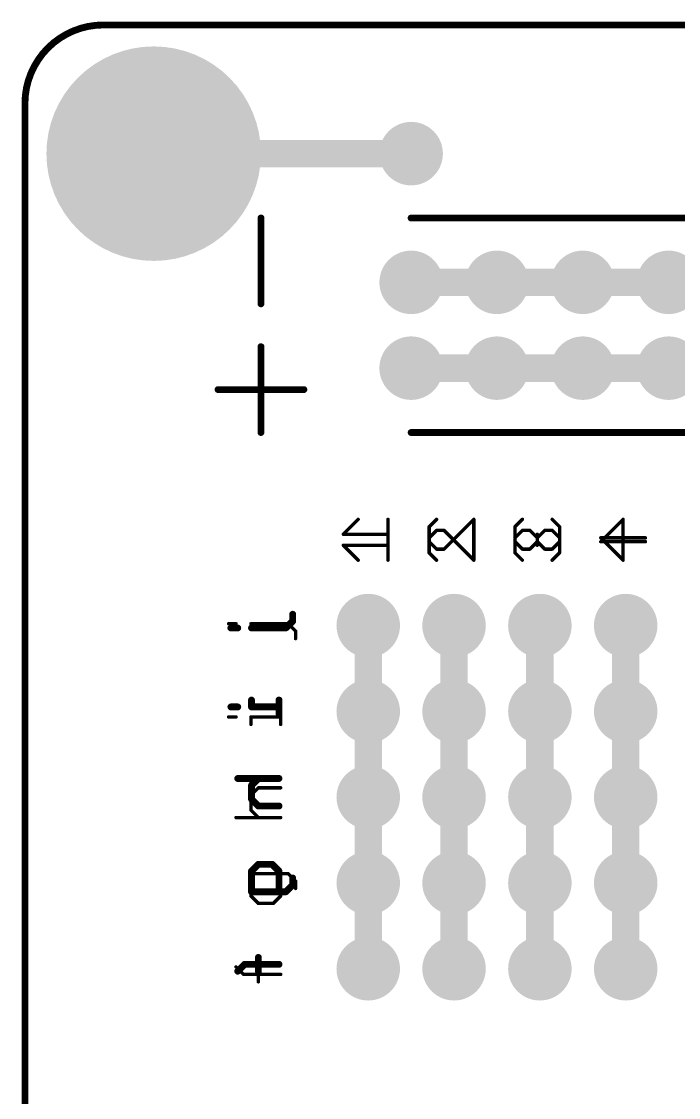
# Model space of a CAD drawing. Extents: x -0.1 to 94.1, y -0.1 to 63.6.
# Drawn here: x -0.1 to 19.34, y 31.75 to 63.6 of the extents above; entities that cross this region are included whole.
import ezdxf

# ---------------------------------------------------------------- set-up
doc = ezdxf.new("R2010")
doc.units = 0
for name, color, linetype in [('16', 132, 'CONTINUOUS'), ('17', 110, 'CONTINUOUS'), ('20', 53, 'CONTINUOUS'), ('21', 41, 'CONTINUOUS'), ('22', 40, 'CONTINUOUS'), ('51', 53, 'CONTINUOUS')]:
    doc.layers.add(name, color=color, linetype=linetype)

# ---------------------------------------------------------------- blocks, each defined once
blk = doc.blocks.new('RECT')
blk.add_solid([(-0.5, -0.5), (0.5, -0.5), (-0.5, 0.5), (0.5, 0.5)])
blk = doc.blocks.new('ROUNDP')
at = {"const_width": 0.5}
blk.add_lwpolyline([(0, -0.25, 1), (0, 0.25, 1), (0, -0.25)], format="xyb", dxfattribs=at)

msp = doc.modelspace()

# ---------------------------------------------------------------- linework, layer by layer
at = {"layer": '16', "const_width": 0.8128}
for points in [[(11.43, 59.69), (3.81, 59.69)], [(11.43, 55.88), (13.97, 55.88)], [(13.97, 55.88), (16.51, 55.88)], [(16.51, 55.88), (19.05, 55.88)], [(19.05, 55.88), (21.59, 55.88)], [(11.43, 53.34), (13.97, 53.34)], [(13.97, 53.34), (16.51, 53.34)], [(16.51, 53.34), (19.05, 53.34)], [(19.05, 53.34), (21.59, 53.34)], [(10.16, 45.72), (10.16, 43.18)], [(12.7, 43.18), (12.7, 45.72)], [(15.24, 45.72), (15.24, 43.18)], [(17.78, 43.18), (17.78, 45.72)], [(10.16, 43.18), (10.16, 40.64)], [(12.7, 40.64), (12.7, 43.18)], [(15.24, 43.18), (15.24, 40.64)], [(17.78, 40.64), (17.78, 43.18)], [(10.16, 40.64), (10.16, 38.1)], [(12.7, 38.1), (12.7, 40.64)], [(15.24, 40.64), (15.24, 38.1)], [(17.78, 38.1), (17.78, 40.64)], [(10.16, 38.1), (10.16, 35.56)], [(12.7, 35.56), (12.7, 38.1)], [(15.24, 38.1), (15.24, 35.56)], [(17.78, 35.56), (17.78, 38.1)]]:
    msp.add_lwpolyline(points, dxfattribs=at)
at = {"layer": '16', "const_width": 0.4064}
for points in [[(3.81, 59.8932, 1), (3.81, 59.4868)], [(11.43, 59.4868, 1), (11.43, 59.8932)], [(11.43, 56.0832, 1), (11.43, 55.6768)], [(13.97, 56.0832, 1), (13.97, 55.6768)], [(13.97, 55.6768, 1), (13.97, 56.0832)], [(16.51, 56.0832, 1), (16.51, 55.6768)], [(16.51, 55.6768, 1), (16.51, 56.0832)], [(19.05, 56.0832, 1), (19.05, 55.6768)], [(19.05, 55.6768, 1), (19.05, 56.0832)], [(11.43, 53.5432, 1), (11.43, 53.1368)], [(13.97, 53.5432, 1), (13.97, 53.1368)], [(13.97, 53.1368, 1), (13.97, 53.5432)], [(16.51, 53.5432, 1), (16.51, 53.1368)], [(16.51, 53.1368, 1), (16.51, 53.5432)], [(19.05, 53.5432, 1), (19.05, 53.1368)], [(19.05, 53.1368, 1), (19.05, 53.5432)], [(10.3632, 45.72, 1), (9.9568, 45.72)], [(12.9032, 45.72, 1), (12.4968, 45.72)], [(15.4432, 45.72, 1), (15.0368, 45.72)], [(17.9832, 45.72, 1), (17.5768, 45.72)], [(10.3632, 43.18, 1), (9.9568, 43.18)], [(9.9568, 43.18, 1), (10.3632, 43.18)], [(12.9032, 43.18, 1), (12.4968, 43.18)], [(12.4968, 43.18, 1), (12.9032, 43.18)], [(15.4432, 43.18, 1), (15.0368, 43.18)], [(15.0368, 43.18, 1), (15.4432, 43.18)], [(17.9832, 43.18, 1), (17.5768, 43.18)], [(17.5768, 43.18, 1), (17.9832, 43.18)], [(10.3632, 40.64, 1), (9.9568, 40.64)], [(9.9568, 40.64, 1), (10.3632, 40.64)], [(12.9032, 40.64, 1), (12.4968, 40.64)], [(12.4968, 40.64, 1), (12.9032, 40.64)], [(15.4432, 40.64, 1), (15.0368, 40.64)], [(15.0368, 40.64, 1), (15.4432, 40.64)], [(17.9832, 40.64, 1), (17.5768, 40.64)], [(17.5768, 40.64, 1), (17.9832, 40.64)], [(10.3632, 38.1, 1), (9.9568, 38.1)], [(9.9568, 38.1, 1), (10.3632, 38.1)], [(12.9032, 38.1, 1), (12.4968, 38.1)], [(12.4968, 38.1, 1), (12.9032, 38.1)], [(15.4432, 38.1, 1), (15.0368, 38.1)], [(15.0368, 38.1, 1), (15.4432, 38.1)], [(17.9832, 38.1, 1), (17.5768, 38.1)], [(17.5768, 38.1, 1), (17.9832, 38.1)], [(9.9568, 35.56, 1), (10.3632, 35.56)], [(12.4968, 35.56, 1), (12.9032, 35.56)], [(15.0368, 35.56, 1), (15.4432, 35.56)], [(17.5768, 35.56, 1), (17.9832, 35.56)]]:
    msp.add_lwpolyline(points, format="xyb", dxfattribs=at)
at = {"layer": '20'}
for points, const_width in [([(2.3221, 63.5, 0.4142), (0, 61.1779)], 0.2032), ([(2.3221, 63.5508, 1), (2.3221, 63.4492)], 0.1016), ([(2.3221, 63.4492, 1), (2.3221, 63.5508)], 0.1016), ([(0.0508, 61.1779, 1), (-0.0508, 61.1779)], 0.1016), ([(-0.0508, 61.1779, 1), (0.0508, 61.1779)], 0.1016)]:
    msp.add_lwpolyline(points, format="xyb", dxfattribs=dict(at, const_width=const_width))
at = {"layer": '20', "const_width": 0.2032}
for points in [[(91.6579, 63.5), (2.3221, 63.5)], [(0, 61.1779), (0, 2.3221)]]:
    msp.add_lwpolyline(points, dxfattribs=at)
at = {"layer": '21'}
for points, const_width in [([(6.985, 55.245), (6.985, 57.785)], 0.2032), ([(11.43, 57.785), (82.55, 57.785)], 0.2032), ([(6.985, 53.975), (6.985, 52.705)], 0.2032), ([(5.715, 52.705), (6.985, 52.705)], 0.2032), ([(8.255, 52.705), (6.985, 52.705)], 0.2032), ([(6.985, 52.705), (6.985, 51.435)], 0.2032), ([(11.43, 51.435), (82.55, 51.435)], 0.2032), ([(10.7442, 47.6559), (10.7442, 48.5372)], 0.1016), ([(12.1826, 48.5372), (11.9623, 48.3169)], 0.1016), ([(12.4029, 48.5372), (12.1826, 48.5372)], 0.1016), ([(13.2842, 47.6559), (12.4029, 48.5372)], 0.1016), ([(13.2842, 48.5372), (13.2842, 47.6559)], 0.1016), ([(14.5023, 48.3169), (14.7226, 48.5372)], 0.1016), ([(14.7226, 48.5372), (14.9429, 48.5372)], 0.1016), ([(14.9429, 48.5372), (15.1632, 48.3169)], 0.1016), ([(15.1632, 48.3169), (15.3836, 48.5372)], 0.1016), ([(15.3836, 48.5372), (15.6039, 48.5372)], 0.1016), ([(15.6039, 48.5372), (15.8242, 48.3169)], 0.1016), ([(17.7032, 47.6559), (17.7032, 48.5372)], 0.1016), ([(9.8629, 47.6559), (9.4223, 48.0966)], 0.1016), ([(9.4223, 48.0966), (10.7442, 48.0966)], 0.1016), ([(11.9623, 48.3169), (11.9623, 47.8763)], 0.1016), ([(14.5023, 47.8763), (14.5023, 48.3169)], 0.1016), ([(15.1632, 48.3169), (15.1632, 48.0966)], 0.1016), ([(15.8242, 48.3169), (15.8242, 47.8763)], 0.1016), ([(18.3642, 48.3169), (17.0423, 48.3169)], 0.1016), ([(17.0423, 48.3169), (17.7032, 47.6559)], 0.1016), ([(11.9623, 47.8763), (12.1826, 47.6559)], 0.1016), ([(14.7226, 47.6559), (14.5023, 47.8763)], 0.1016), ([(15.8242, 47.8763), (15.6039, 47.6559)], 0.1016), ([(6.027, 45.7749), (6.2473, 45.7749)], 0.1016), ([(7.7895, 45.7749), (6.6879, 45.7749)], 0.1016), ([(8.0098, 45.5545), (7.7895, 45.7749)], 0.1016), ([(8.0098, 45.3342), (8.0098, 45.5545)], 0.1016), ([(6.027, 43.0145), (6.2473, 43.0145)], 0.1016), ([(6.6879, 42.7942), (6.6879, 43.0145)], 0.1016), ([(6.6879, 43.0145), (7.5692, 43.0145)], 0.1016), ([(7.5692, 42.7942), (7.5692, 43.2349)], 0.1016), ([(6.6879, 40.6969), (6.9082, 40.9172)], 0.1016), ([(6.9082, 40.9172), (7.5692, 40.9172)], 0.1016), ([(6.6879, 40.2563), (6.6879, 40.6969)], 0.1016), ([(6.9082, 40.0359), (6.6879, 40.2563)], 0.1016), ([(6.2473, 40.0359), (7.5692, 40.0359)], 0.1016), ([(7.7895, 38.3772), (6.6879, 38.3772)], 0.1016), ([(6.6879, 38.3772), (6.6879, 37.7163)], 0.1016), ([(7.5692, 37.7163), (7.5692, 38.3772)], 0.1016), ([(8.0098, 38.1569), (7.7895, 38.3772)], 0.1016), ([(8.0098, 37.9366), (8.0098, 38.1569)], 0.1016), ([(6.6879, 37.7163), (6.9082, 37.4959)], 0.1016), ([(7.3489, 37.4959), (7.5692, 37.7163)], 0.1016), ([(6.9082, 37.4959), (7.3489, 37.4959)], 0.1016), ([(6.4676, 35.3945), (6.2473, 35.6149)], 0.1016), ([(7.5692, 35.3945), (6.4676, 35.3945)], 0.1016), ([(6.9082, 35.1742), (6.9082, 35.6149)], 0.1016)]:
    msp.add_lwpolyline(points, dxfattribs=dict(at, const_width=const_width))
for points, const_width in [([(7.0358, 57.785, 1), (6.9342, 57.785)], 0.1016), ([(11.43, 57.8358, 1), (11.43, 57.7342)], 0.1016), ([(6.9342, 55.245, 1), (7.0358, 55.245)], 0.1016), ([(7.0358, 53.975, 1), (6.9342, 53.975)], 0.1016), ([(5.715, 52.7558, 1), (5.715, 52.6542)], 0.1016), ([(6.985, 52.7558, 1), (6.985, 52.6542)], 0.1016), ([(7.0358, 52.705, 1), (6.9342, 52.705)], 0.1016), ([(6.9342, 52.705, 1), (7.0358, 52.705)], 0.1016), ([(6.985, 52.6542, 1), (6.985, 52.7558)], 0.1016), ([(8.255, 52.6542, 1), (8.255, 52.7558)], 0.1016), ([(6.9342, 51.435, 1), (7.0358, 51.435)], 0.1016), ([(11.43, 51.4858, 1), (11.43, 51.3842)], 0.1016), ([(10.7696, 48.5372, 1), (10.7188, 48.5372)], 0.0508), ([(12.1826, 48.5626, 1), (12.1826, 48.5118)], 0.0508), ([(12.2006, 48.5193, 1), (12.1646, 48.5552)], 0.0508), ([(12.4209, 48.5552, 1), (12.385, 48.5193)], 0.0508), ([(12.4029, 48.5118, 1), (12.4029, 48.5626)], 0.0508), ([(13.3096, 48.5372, 1), (13.2588, 48.5372)], 0.0508), ([(14.7226, 48.5626, 1), (14.7226, 48.5118)], 0.0508), ([(14.7406, 48.5193, 1), (14.7046, 48.5552)], 0.0508), ([(14.9609, 48.5552, 1), (14.925, 48.5193)], 0.0508), ([(14.9429, 48.5118, 1), (14.9429, 48.5626)], 0.0508), ([(15.3836, 48.5626, 1), (15.3836, 48.5118)], 0.0508), ([(15.4015, 48.5193, 1), (15.3656, 48.5552)], 0.0508), ([(15.6218, 48.5552, 1), (15.5859, 48.5193)], 0.0508), ([(15.6039, 48.5118, 1), (15.6039, 48.5626)], 0.0508), ([(17.7286, 48.5372, 1), (17.6778, 48.5372)], 0.0508), ([(9.4223, 48.122, 1), (9.4223, 48.0712)], 0.0508), ([(9.4402, 48.1145, 1), (9.4043, 48.0786)], 0.0508), ([(10.7442, 48.0712, 1), (10.7442, 48.122)], 0.0508), ([(11.9443, 48.3349, 1), (11.9802, 48.2989)], 0.0508), ([(11.9877, 48.3169, 1), (11.9369, 48.3169)], 0.0508), ([(14.4843, 48.3349, 1), (14.5202, 48.2989)], 0.0508), ([(14.5277, 48.3169, 1), (14.4769, 48.3169)], 0.0508), ([(15.1886, 48.3169, 1), (15.1378, 48.3169)], 0.0508), ([(15.1453, 48.3349, 1), (15.1812, 48.2989)], 0.0508), ([(15.1378, 48.0966, 1), (15.1886, 48.0966)], 0.0508), ([(15.1453, 48.2989, 1), (15.1812, 48.3349)], 0.0508), ([(15.8496, 48.3169, 1), (15.7988, 48.3169)], 0.0508), ([(15.8062, 48.2989, 1), (15.8422, 48.3349)], 0.0508), ([(17.0602, 48.3349, 1), (17.0243, 48.2989)], 0.0508), ([(17.0423, 48.3423, 1), (17.0423, 48.2915)], 0.0508), ([(18.3642, 48.2915, 1), (18.3642, 48.3423)], 0.0508), ([(11.9802, 47.8942, 1), (11.9443, 47.8583)], 0.0508), ([(11.9369, 47.8763, 1), (11.9877, 47.8763)], 0.0508), ([(14.5202, 47.8942, 1), (14.4843, 47.8583)], 0.0508), ([(14.4769, 47.8763, 1), (14.5277, 47.8763)], 0.0508), ([(15.7988, 47.8763, 1), (15.8496, 47.8763)], 0.0508), ([(15.8422, 47.8583, 1), (15.8062, 47.8942)], 0.0508), ([(9.845, 47.638, 1), (9.8809, 47.6739)], 0.0508), ([(10.7188, 47.6559, 1), (10.7696, 47.6559)], 0.0508), ([(12.1646, 47.638, 1), (12.2006, 47.6739)], 0.0508), ([(13.2588, 47.6559, 1), (13.3096, 47.6559)], 0.0508), ([(13.2662, 47.638, 1), (13.3022, 47.6739)], 0.0508), ([(14.7046, 47.638, 1), (14.7406, 47.6739)], 0.0508), ([(15.5859, 47.6739, 1), (15.6218, 47.638)], 0.0508), ([(17.6778, 47.6559, 1), (17.7286, 47.6559)], 0.0508), ([(17.6853, 47.638, 1), (17.7212, 47.6739)], 0.0508), ([(6.027, 45.8003, 1), (6.027, 45.7495)], 0.0508), ([(6.2473, 45.7495, 1), (6.2473, 45.8003)], 0.0508), ([(6.6879, 45.8003, 1), (6.6879, 45.7495)], 0.0508), ([(7.8075, 45.7928, 1), (7.7716, 45.7569)], 0.0508), ([(7.7895, 45.7495, 1), (7.7895, 45.8003)], 0.0508), ([(8.0352, 45.5545, 1), (7.9844, 45.5545)], 0.0508), ([(7.9919, 45.5366, 1), (8.0278, 45.5725)], 0.0508), ([(7.9844, 45.3342, 1), (8.0352, 45.3342)], 0.0508), ([(6.027, 43.0399, 1), (6.027, 42.9891)], 0.0508), ([(6.2473, 42.9891, 1), (6.2473, 43.0399)], 0.0508), ([(6.7133, 43.0145, 1), (6.6625, 43.0145)], 0.0508), ([(6.6879, 43.0399, 1), (6.6879, 42.9891)], 0.0508), ([(7.5946, 43.2349, 1), (7.5438, 43.2349)], 0.0508), ([(7.5692, 42.9891, 1), (7.5692, 43.0399)], 0.0508), ([(6.6625, 42.7942, 1), (6.7133, 42.7942)], 0.0508), ([(7.5438, 42.7942, 1), (7.5946, 42.7942)], 0.0508), ([(6.9082, 40.9426, 1), (6.9082, 40.8918)], 0.0508), ([(6.9262, 40.8993, 1), (6.8903, 40.9352)], 0.0508), ([(7.5692, 40.8918, 1), (7.5692, 40.9426)], 0.0508), ([(6.7133, 40.6969, 1), (6.6625, 40.6969)], 0.0508), ([(6.67, 40.7149, 1), (6.7059, 40.6789)], 0.0508), ([(6.6625, 40.2563, 1), (6.7133, 40.2563)], 0.0508), ([(6.7059, 40.2742, 1), (6.67, 40.2383)], 0.0508), ([(6.2473, 40.0613, 1), (6.2473, 40.0105)], 0.0508), ([(6.8903, 40.018, 1), (6.9262, 40.0539)], 0.0508), ([(7.5692, 40.0105, 1), (7.5692, 40.0613)], 0.0508), ([(6.6879, 38.4026, 1), (6.6879, 38.3518)], 0.0508), ([(6.7133, 38.3772, 1), (6.6625, 38.3772)], 0.0508), ([(7.5946, 38.3772, 1), (7.5438, 38.3772)], 0.0508), ([(7.8075, 38.3952, 1), (7.7716, 38.3593)], 0.0508), ([(7.7895, 38.3518, 1), (7.7895, 38.4026)], 0.0508), ([(8.0352, 38.1569, 1), (7.9844, 38.1569)], 0.0508), ([(7.9844, 37.9366, 1), (8.0352, 37.9366)], 0.0508), ([(7.9919, 38.1389, 1), (8.0278, 38.1749)], 0.0508), ([(6.6625, 37.7163, 1), (6.7133, 37.7163)], 0.0508), ([(6.7059, 37.7342, 1), (6.67, 37.6983)], 0.0508), ([(7.5438, 37.7163, 1), (7.5946, 37.7163)], 0.0508), ([(7.5872, 37.6983, 1), (7.5512, 37.7342)], 0.0508), ([(6.9082, 37.5213, 1), (6.9082, 37.4705)], 0.0508), ([(6.8903, 37.478, 1), (6.9262, 37.5139)], 0.0508), ([(7.3309, 37.5139, 1), (7.3668, 37.478)], 0.0508), ([(7.3489, 37.4705, 1), (7.3489, 37.5213)], 0.0508), ([(6.2652, 35.6328, 1), (6.2293, 35.5969)], 0.0508), ([(6.4676, 35.4199, 1), (6.4676, 35.3691)], 0.0508), ([(6.4496, 35.3766, 1), (6.4856, 35.4125)], 0.0508), ([(6.9336, 35.6149, 1), (6.8828, 35.6149)], 0.0508), ([(7.5692, 35.3691, 1), (7.5692, 35.4199)], 0.0508), ([(6.8828, 35.1742, 1), (6.9336, 35.1742)], 0.0508)]:
    msp.add_lwpolyline(points, format="xyb", dxfattribs=dict(at, const_width=const_width))
at = {"layer": '22'}
for points, const_width in [([(6.985, 55.245), (6.985, 57.785)], 0.2032), ([(11.43, 57.785), (82.55, 57.785)], 0.2032), ([(6.985, 53.975), (6.985, 52.705)], 0.2032), ([(5.715, 52.705), (6.985, 52.705)], 0.2032), ([(8.255, 52.705), (6.985, 52.705)], 0.2032), ([(6.985, 52.705), (6.985, 51.435)], 0.2032), ([(11.43, 51.435), (82.55, 51.435)], 0.2032), ([(9.8629, 48.8641), (9.4223, 48.4234)], 0.1016), ([(10.7442, 48.8641), (10.7442, 47.9828)], 0.1016), ([(11.9623, 48.6437), (12.1826, 48.8641)], 0.1016), ([(13.2842, 48.8641), (12.4029, 47.9828)], 0.1016), ([(13.2842, 47.9828), (13.2842, 48.8641)], 0.1016), ([(14.7226, 48.8641), (14.5023, 48.6437)], 0.1016), ([(15.8242, 48.6437), (15.6039, 48.8641)], 0.1016), ([(17.0423, 48.2031), (17.7032, 48.8641)], 0.1016), ([(17.7032, 48.8641), (17.7032, 47.9828)], 0.1016), ([(9.4223, 48.4234), (10.7442, 48.4234)], 0.1016), ([(11.9623, 48.2031), (11.9623, 48.6437)], 0.1016), ([(14.5023, 48.6437), (14.5023, 48.2031)], 0.1016), ([(15.1632, 48.2031), (15.1632, 48.4234)], 0.1016), ([(15.8242, 48.2031), (15.8242, 48.6437)], 0.1016), ([(12.1826, 47.9828), (11.9623, 48.2031)], 0.1016), ([(14.5023, 48.2031), (14.7226, 47.9828)], 0.1016), ([(14.9429, 47.9828), (15.1632, 48.2031)], 0.1016), ([(15.1632, 48.2031), (15.3836, 47.9828)], 0.1016), ([(15.6039, 47.9828), (15.8242, 48.2031)], 0.1016), ([(18.3642, 48.2031), (17.0423, 48.2031)], 0.1016), ([(12.4029, 47.9828), (12.1826, 47.9828)], 0.1016), ([(14.7226, 47.9828), (14.9429, 47.9828)], 0.1016), ([(15.3836, 47.9828), (15.6039, 47.9828)], 0.1016), ([(7.9251, 45.8516), (7.7218, 45.6482)], 0.2032), ([(7.9251, 46.055), (7.9251, 45.8516)], 0.2032), ([(6.0948, 45.6482), (6.2982, 45.6482)], 0.2032), ([(7.7218, 45.6482), (6.7049, 45.6482)], 0.2032), ([(6.0948, 43.3116), (6.2982, 43.3116)], 0.2032), ([(6.7049, 43.515), (6.7049, 43.3116)], 0.2032), ([(6.7049, 43.3116), (7.5184, 43.3116)], 0.2032), ([(7.5184, 43.515), (7.5184, 43.1082)], 0.2032), ([(6.2982, 41.1933), (7.5184, 41.1933)], 0.2032), ([(6.9083, 41.1933), (6.7049, 40.9899)], 0.2032), ([(6.7049, 40.9899), (6.7049, 40.5831)], 0.2032), ([(6.7049, 40.5831), (6.9083, 40.3798)], 0.2032), ([(6.9083, 40.3798), (7.5184, 40.3798)], 0.2032), ([(6.7049, 38.4499), (6.9083, 38.6533)], 0.2032), ([(6.7049, 37.8398), (6.7049, 38.4499)], 0.2032), ([(6.9083, 38.6533), (7.315, 38.6533)], 0.2032), ([(7.315, 38.6533), (7.5184, 38.4499)], 0.2032), ([(7.5184, 38.4499), (7.5184, 37.8398)], 0.2032), ([(7.9251, 38.2465), (7.9251, 38.0431)], 0.2032), ([(7.7218, 37.8398), (6.7049, 37.8398)], 0.2032), ([(7.9251, 38.0431), (7.7218, 37.8398)], 0.2032), ([(6.9083, 35.895), (6.9083, 35.4882)], 0.2032), ([(6.5015, 35.6916), (6.2982, 35.4882)], 0.2032), ([(7.5184, 35.6916), (6.5015, 35.6916)], 0.2032)]:
    msp.add_lwpolyline(points, dxfattribs=dict(at, const_width=const_width))
for points, const_width in [([(7.0358, 57.785, 1), (6.9342, 57.785)], 0.1016), ([(11.43, 57.8358, 1), (11.43, 57.7342)], 0.1016), ([(6.9342, 55.245, 1), (7.0358, 55.245)], 0.1016), ([(7.0358, 53.975, 1), (6.9342, 53.975)], 0.1016), ([(5.715, 52.7558, 1), (5.715, 52.6542)], 0.1016), ([(6.985, 52.7558, 1), (6.985, 52.6542)], 0.1016), ([(7.0358, 52.705, 1), (6.9342, 52.705)], 0.1016), ([(6.9342, 52.705, 1), (7.0358, 52.705)], 0.1016), ([(6.985, 52.6542, 1), (6.985, 52.7558)], 0.1016), ([(8.255, 52.6542, 1), (8.255, 52.7558)], 0.1016), ([(6.9342, 51.435, 1), (7.0358, 51.435)], 0.1016), ([(11.43, 51.4858, 1), (11.43, 51.3842)], 0.1016), ([(9.8809, 48.8461, 1), (9.845, 48.882)], 0.0508), ([(10.7696, 48.8641, 1), (10.7188, 48.8641)], 0.0508), ([(12.2006, 48.8461, 1), (12.1646, 48.882)], 0.0508), ([(13.3096, 48.8641, 1), (13.2588, 48.8641)], 0.0508), ([(13.3022, 48.8461, 1), (13.2662, 48.882)], 0.0508), ([(14.7406, 48.8461, 1), (14.7046, 48.882)], 0.0508), ([(15.6218, 48.882, 1), (15.5859, 48.8461)], 0.0508), ([(17.7286, 48.8641, 1), (17.6778, 48.8641)], 0.0508), ([(17.7212, 48.8461, 1), (17.6853, 48.882)], 0.0508), ([(9.4223, 48.4488, 1), (9.4223, 48.398)], 0.0508), ([(9.4043, 48.4414, 1), (9.4402, 48.4055)], 0.0508), ([(10.7442, 48.398, 1), (10.7442, 48.4488)], 0.0508), ([(11.9877, 48.6437, 1), (11.9369, 48.6437)], 0.0508), ([(11.9443, 48.6617, 1), (11.9802, 48.6258)], 0.0508), ([(14.5277, 48.6437, 1), (14.4769, 48.6437)], 0.0508), ([(14.4843, 48.6617, 1), (14.5202, 48.6258)], 0.0508), ([(15.1886, 48.4234, 1), (15.1378, 48.4234)], 0.0508), ([(15.8496, 48.6437, 1), (15.7988, 48.6437)], 0.0508), ([(15.8062, 48.6258, 1), (15.8422, 48.6617)], 0.0508), ([(11.9802, 48.2211, 1), (11.9443, 48.1851)], 0.0508), ([(11.9369, 48.2031, 1), (11.9877, 48.2031)], 0.0508), ([(14.5202, 48.2211, 1), (14.4843, 48.1851)], 0.0508), ([(14.4769, 48.2031, 1), (14.5277, 48.2031)], 0.0508), ([(15.1812, 48.2211, 1), (15.1453, 48.1851)], 0.0508), ([(15.1378, 48.2031, 1), (15.1886, 48.2031)], 0.0508), ([(15.1812, 48.1851, 1), (15.1453, 48.2211)], 0.0508), ([(15.7988, 48.2031, 1), (15.8496, 48.2031)], 0.0508), ([(15.8422, 48.1851, 1), (15.8062, 48.2211)], 0.0508), ([(17.0243, 48.2211, 1), (17.0602, 48.1851)], 0.0508), ([(17.0423, 48.2285, 1), (17.0423, 48.1777)], 0.0508), ([(18.3642, 48.1777, 1), (18.3642, 48.2285)], 0.0508), ([(10.7188, 47.9828, 1), (10.7696, 47.9828)], 0.0508), ([(12.1826, 48.0082, 1), (12.1826, 47.9574)], 0.0508), ([(12.1646, 47.9648, 1), (12.2006, 48.0007)], 0.0508), ([(12.385, 48.0007, 1), (12.4209, 47.9648)], 0.0508), ([(12.4029, 47.9574, 1), (12.4029, 48.0082)], 0.0508), ([(13.2588, 47.9828, 1), (13.3096, 47.9828)], 0.0508), ([(14.7226, 48.0082, 1), (14.7226, 47.9574)], 0.0508), ([(14.7046, 47.9648, 1), (14.7406, 48.0007)], 0.0508), ([(14.925, 48.0007, 1), (14.9609, 47.9648)], 0.0508), ([(14.9429, 47.9574, 1), (14.9429, 48.0082)], 0.0508), ([(15.3836, 48.0082, 1), (15.3836, 47.9574)], 0.0508), ([(15.3656, 47.9648, 1), (15.4015, 48.0007)], 0.0508), ([(15.5859, 48.0007, 1), (15.6218, 47.9648)], 0.0508), ([(15.6039, 47.9574, 1), (15.6039, 48.0082)], 0.0508), ([(17.6778, 47.9828, 1), (17.7286, 47.9828)], 0.0508), ([(7.9759, 46.055, 1), (7.8743, 46.055)], 0.1016), ([(7.8743, 45.8516, 1), (7.9759, 45.8516)], 0.1016), ([(7.9611, 45.8157, 1), (7.8892, 45.8875)], 0.1016), ([(6.0948, 45.699, 1), (6.0948, 45.5974)], 0.1016), ([(6.2982, 45.5974, 1), (6.2982, 45.699)], 0.1016), ([(6.7049, 45.699, 1), (6.7049, 45.5974)], 0.1016), ([(7.6859, 45.6841, 1), (7.7577, 45.6123)], 0.1016), ([(7.7218, 45.5974, 1), (7.7218, 45.699)], 0.1016), ([(6.0948, 43.3624, 1), (6.0948, 43.2608)], 0.1016), ([(6.2982, 43.2608, 1), (6.2982, 43.3624)], 0.1016), ([(6.7557, 43.515, 1), (6.6541, 43.515)], 0.1016), ([(6.7049, 43.3624, 1), (6.7049, 43.2608)], 0.1016), ([(6.6541, 43.3116, 1), (6.7557, 43.3116)], 0.1016), ([(7.5692, 43.515, 1), (7.4676, 43.515)], 0.1016), ([(7.5184, 43.2608, 1), (7.5184, 43.3624)], 0.1016), ([(7.4676, 43.1082, 1), (7.5692, 43.1082)], 0.1016), ([(6.2982, 41.2441, 1), (6.2982, 41.1425)], 0.1016), ([(6.7557, 40.9899, 1), (6.6541, 40.9899)], 0.1016), ([(6.9442, 41.1573, 1), (6.8724, 41.2292)], 0.1016), ([(7.5184, 41.1425, 1), (7.5184, 41.2441)], 0.1016), ([(6.669, 41.0258, 1), (6.7408, 40.954)], 0.1016), ([(6.7408, 40.6191, 1), (6.669, 40.5472)], 0.1016), ([(6.6541, 40.5831, 1), (6.7557, 40.5831)], 0.1016), ([(6.9083, 40.4306, 1), (6.9083, 40.329)], 0.1016), ([(6.8724, 40.3438, 1), (6.9442, 40.4157)], 0.1016), ([(7.5184, 40.329, 1), (7.5184, 40.4306)], 0.1016), ([(6.7557, 38.4499, 1), (6.6541, 38.4499)], 0.1016), ([(6.9083, 38.7041, 1), (6.9083, 38.6025)], 0.1016), ([(6.9442, 38.6173, 1), (6.8724, 38.6892)], 0.1016), ([(7.3509, 38.6892, 1), (7.2791, 38.6173)], 0.1016), ([(7.315, 38.6025, 1), (7.315, 38.7041)], 0.1016), ([(7.5692, 38.4499, 1), (7.4676, 38.4499)], 0.1016), ([(6.669, 38.4858, 1), (6.7408, 38.414)], 0.1016), ([(7.4825, 38.414, 1), (7.5543, 38.4858)], 0.1016), ([(7.9759, 38.2465, 1), (7.8743, 38.2465)], 0.1016), ([(6.7049, 37.8906, 1), (6.7049, 37.789)], 0.1016), ([(7.6859, 37.8757, 1), (7.7577, 37.8038)], 0.1016), ([(7.7218, 37.789, 1), (7.7218, 37.8906)], 0.1016), ([(7.8743, 38.0431, 1), (7.9759, 38.0431)], 0.1016), ([(7.9611, 38.0072, 1), (7.8892, 38.0791)], 0.1016), ([(6.6541, 37.8398, 1), (6.7557, 37.8398)], 0.1016), ([(7.4676, 37.8398, 1), (7.5692, 37.8398)], 0.1016), ([(6.9591, 35.895, 1), (6.8575, 35.895)], 0.1016), ([(6.5015, 35.7424, 1), (6.5015, 35.6408)], 0.1016), ([(6.5375, 35.6557, 1), (6.4656, 35.7275)], 0.1016), ([(7.5184, 35.6408, 1), (7.5184, 35.7424)], 0.1016), ([(6.2622, 35.5241, 1), (6.3341, 35.4523)], 0.1016), ([(6.8575, 35.4882, 1), (6.9591, 35.4882)], 0.1016)]:
    msp.add_lwpolyline(points, format="xyb", dxfattribs=dict(at, const_width=const_width))

# ---------------------------------------------------------------- block references
at = {"layer": '17', "xscale": 6.35, "yscale": 6.35}
msp.add_blockref('ROUNDP', (3.81, 59.69), dxfattribs=at)
msp.add_blockref('ROUNDP', (3.81, 59.69), dxfattribs=at)
at = {"layer": '17', "xscale": 1.8796, "yscale": 1.8796}
for p, rotation in [((11.43, 59.69), 90), ((11.43, 59.69), 90), ((11.43, 55.88), 90), ((11.43, 55.88), 90), ((13.97, 55.88), 90), ((13.97, 55.88), 90), ((16.51, 55.88), 90), ((16.51, 55.88), 90), ((19.05, 55.88), 90), ((19.05, 55.88), 90), ((11.43, 53.34), 90), ((11.43, 53.34), 90), ((13.97, 53.34), 90), ((13.97, 53.34), 90), ((16.51, 53.34), 90), ((16.51, 53.34), 90), ((19.05, 53.34), 90), ((19.05, 53.34), 90), ((10.16, 45.72), 180), ((10.16, 45.72), 180), ((12.7, 45.72), 180), ((12.7, 45.72), 180), ((15.24, 45.72), 180), ((15.24, 45.72), 180), ((17.78, 45.72), 180), ((17.78, 45.72), 180), ((10.16, 43.18), 180), ((10.16, 43.18), 180), ((12.7, 43.18), 180), ((12.7, 43.18), 180), ((15.24, 43.18), 180), ((15.24, 43.18), 180), ((17.78, 43.18), 180), ((17.78, 43.18), 180), ((10.16, 40.64), 180), ((10.16, 40.64), 180), ((12.7, 40.64), 180), ((12.7, 40.64), 180), ((15.24, 40.64), 180), ((15.24, 40.64), 180), ((17.78, 40.64), 180), ((17.78, 40.64), 180), ((10.16, 38.1), 180), ((10.16, 38.1), 180), ((12.7, 38.1), 180), ((12.7, 38.1), 180), ((15.24, 38.1), 180), ((15.24, 38.1), 180), ((17.78, 38.1), 180), ((17.78, 38.1), 180), ((10.16, 35.56), 180), ((10.16, 35.56), 180), ((12.7, 35.56), 180), ((12.7, 35.56), 180), ((15.24, 35.56), 180), ((15.24, 35.56), 180), ((17.78, 35.56), 180), ((17.78, 35.56), 180)]:
    msp.add_blockref('ROUNDP', p, dxfattribs=dict(at, rotation=rotation))
at = {"layer": '51', "xscale": 0.508, "yscale": 0.508}
for p in [(11.43, 55.88), (13.97, 55.88), (16.51, 55.88), (19.05, 55.88), (11.43, 53.34), (13.97, 53.34), (16.51, 53.34), (19.05, 53.34)]:
    msp.add_blockref('RECT', p, dxfattribs=at)
at = {"layer": '51', "xscale": 0.508, "yscale": 0.508, "rotation": 90}
for p in [(10.16, 45.72), (12.7, 45.72), (15.24, 45.72), (17.78, 45.72), (10.16, 43.18), (12.7, 43.18), (15.24, 43.18), (17.78, 43.18), (10.16, 40.64), (12.7, 40.64), (15.24, 40.64), (17.78, 40.64), (10.16, 38.1), (12.7, 38.1), (15.24, 38.1), (17.78, 38.1), (10.16, 35.56), (12.7, 35.56), (15.24, 35.56), (17.78, 35.56)]:
    msp.add_blockref('RECT', p, dxfattribs=at)

doc.saveas('drawing.dxf')
